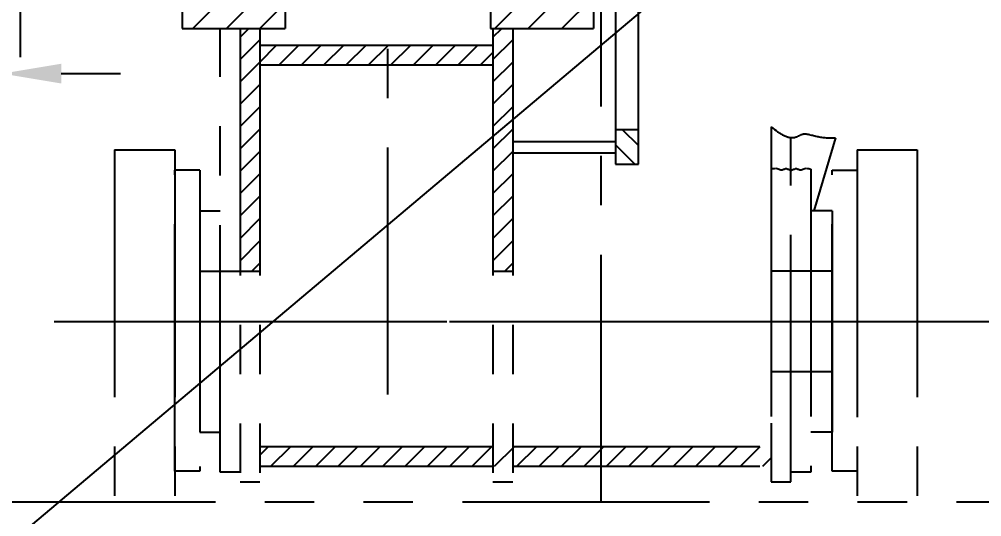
# Model space of a CAD drawing. Header units: millimetres. Extents: x 0 to 10500, y -289 to 7425.
# Drawn here: x 3764 to 4982, y 5000 to 5629 of the extents above; entities that cross this region are included whole.
import ezdxf

# ---------------------------------------------------------------- set-up
doc = ezdxf.new("R2010")
doc.units = ezdxf.units.MM
doc.header["$LTSCALE"] = 250
doc.linetypes.add('G', pattern=[2, 1.25, -0.25, 0.25, -0.25])
doc.linetypes.add('K', pattern=[2.5, 1.25, -0.25, 0.25, -0.25, 0.25, -0.25])
for name, color, linetype in [('01', 7, 'Continuous'), ('02', 1, 'Continuous'), ('05', 4, 'G'), ('07', 6, 'K'), ('08', 1, 'Continuous')]:
    doc.layers.add(name, color=color, linetype=linetype)
doc.styles.get("Standard").update_dxf_attribs({"font": 'isocp', "width": 0.707, "bigfont": 'intecad.shx'})
doc.dimstyles.new('INTE', dxfattribs={"dimscale": 25, "dimtxt": 3.5, "dimasz": 3, "dimexe": 3, "dimexo": 0, "dimgap": 1, "dimtad": 1, "dimdec": 3, "dimdsep": 46, "dimtxsty": 'Standard', "dimcen": 0, "dimclrd": 1, "dimclre": 1, "dimclrt": 3, "dimaunit": 1, "dimadec": 0, "dimazin": 0, "dimtfac": 1, "dimtmove": 0, "dimatfit": 0, "dimfxl": 0, "dimarcsym": 0})
pattern_1 = [(45, (592.264, 1165.322), (-14.142136, 14.142136), [])]

# ---------------------------------------------------------------- blocks, each defined once
blk = doc.blocks.new('re')
at = {"layer": '07', "color": 6, "linetype": 'K'}
for p, q in [((27778, 11548.3), (27778, 11103.3)), ((27778, 11548.3), (27854, 11548.3)), ((27854, 11548.3), (27854, 11103.3)), ((28717.5, 11548.3), (28717.5, 11103.3)), ((28717.5, 11548.3), (28793.5, 11548.3)), ((28793.5, 11548.3), (28793.5, 11103.3)), ((27885.7, 11522.8), (27854, 11522.8)), ((27854, 11141.8), (27854, 11522.8)), ((27885.7, 11522.8), (27885.7, 11141.8)), ((28685.7, 11141.8), (28685.7, 11522.8)), ((28685.7, 11522.8), (28717.5, 11522.8)), ((28717.5, 11522.8), (28717.5, 11141.8)), ((27885.7, 11141.8), (27854, 11141.8)), ((28717.5, 11141.8), (28685.7, 11141.8)), ((27593, 11103.3), (29816, 11103.3))]:
    blk.add_line(p, q, dxfattribs=at)
blk = doc.blocks.new('*D10')
at = {"layer": '08', "color": 1, "lineweight": -2}
for p, q in [((3742.2, 5737.8), (3742.2, 5485.2)), ((3597.3, 5676.5), (3597.3, 5485.2)), ((3522.3, 5560.2), (3015.6, 5560.2)), ((3742.2, 5560.2), (3597.3, 5560.2)), ((3817.2, 5560.2), (3892.2, 5560.2))]:
    blk.add_line(p, q, dxfattribs=at)
at = {"layer": '08', "color": 1}
for points in [[(3522.3, 5572.7), (3522.3, 5547.7), (3597.3, 5560.2)], [(3817.2, 5572.7), (3817.2, 5547.7), (3742.2, 5560.2)]]:
    blk.add_solid(points, dxfattribs=at)
at = {"layer": 'Defpoints', "color": 0}
for p in [(3742.2, 5737.8), (3597.3, 5676.5), (3742.2, 5560.2)]:
    blk.add_point(p, dxfattribs=at)
at = {"layer": '08', "color": 3, "insert": (3231.4, 5635.8), "char_height": 87.5, "attachment_point": 5}
blk.add_mtext('电机出轴145', dxfattribs=at)
blk = doc.blocks.new('*D11')
at = {"layer": '08', "color": 1, "lineweight": -2}
for p, q in [((3367.7, 5183.9), (3367.7, 7084.3)), ((4230.4, 6828.7), (4230.4, 7084.3)), ((4155.4, 7009.3), (3442.7, 7009.3))]:
    blk.add_line(p, q, dxfattribs=at)
at = {"layer": '08', "color": 1}
for points in [[(3442.7, 7021.8), (3442.7, 6996.8), (3367.7, 7009.3)], [(4155.4, 7021.8), (4155.4, 6996.8), (4230.4, 7009.3)]]:
    blk.add_solid(points, dxfattribs=at)
at = {"layer": 'Defpoints', "color": 0}
for p in [(3367.7, 7009.3), (4230.4, 6828.7), (3367.7, 5183.9)]:
    blk.add_point(p, dxfattribs=at)
at = {"layer": '08', "color": 3, "insert": (3799, 7078), "char_height": 87.5, "attachment_point": 5}
blk.add_mtext('862.7', dxfattribs=at)
blk = doc.blocks.new('*D16')
at = {"layer": '08', "color": 1, "lineweight": -2}
for p, q in [((4969.9, 5246.6), (5390.4, 5246.6)), ((5315.4, 4998.1), (5315.4, 5171.6)), ((3733.5, 4923.1), (5390.4, 4923.1))]:
    blk.add_line(p, q, dxfattribs=at)
at = {"layer": '08', "color": 1}
for points in [[(5302.9, 5171.6), (5327.9, 5171.6), (5315.4, 5246.6)], [(5302.9, 4998.1), (5327.9, 4998.1), (5315.4, 4923.1)]]:
    blk.add_solid(points, dxfattribs=at)
at = {"layer": 'Defpoints', "color": 0}
for p in [(4969.9, 5246.6), (5315.4, 5246.6), (3733.5, 4923.1)]:
    blk.add_point(p, dxfattribs=at)
at = {"layer": '08', "color": 3, "insert": (5246.7, 5084.9), "char_height": 87.5, "attachment_point": 5, "rotation": 90}
blk.add_mtext('323.5', dxfattribs=at)
blk = doc.blocks.new('*D14')
at = {"layer": '08', "color": 1, "lineweight": -2}
for p, q in [((4595.5, 5805.6), (5390.4, 5805.6)), ((5315.4, 5321.6), (5315.4, 5730.6)), ((4640.7, 5246.6), (5390.4, 5246.6))]:
    blk.add_line(p, q, dxfattribs=at)
at = {"layer": '08', "color": 1}
for points in [[(5302.9, 5730.6), (5327.9, 5730.6), (5315.4, 5805.6)], [(5302.9, 5321.6), (5327.9, 5321.6), (5315.4, 5246.6)]]:
    blk.add_solid(points, dxfattribs=at)
at = {"layer": 'Defpoints', "color": 0}
for p in [(4595.5, 5805.6), (5315.4, 5805.6), (4640.7, 5246.6)]:
    blk.add_point(p, dxfattribs=at)
at = {"layer": '08', "color": 3, "insert": (5246.7, 5526.1), "char_height": 87.5, "attachment_point": 5, "rotation": 90}
blk.add_mtext('559', dxfattribs=at)

msp = doc.modelspace()

# ---------------------------------------------------------------- hatches: boundary and pattern name
at = {"layer": '02'}
h = msp.add_hatch(dxfattribs=at)
h.set_pattern_fill('_USER', color=256, scale=20, angle=135, style=0, pattern_type=0)
h.set_pattern_definition([(135, (592.264, 1165.322), (-14.142136, -14.142136), [])])
h.paths.add_polyline_path([(4518.3608, 6121.6059), (4547.3608, 6121.6059), (4547.3608, 6165.6059), (4518.3608, 6165.6059)])
h.paths.add_polyline_path([(4547.3608, 5489.6059), (4518.3608, 5489.6059), (4518.3608, 5445.6059), (4547.3608, 5445.6059)])
at = {"layer": '07', "linetype": 'K'}
h = msp.add_hatch(dxfattribs=at)
h.set_pattern_fill('_USER', color=6, scale=30, angle=45, style=0, pattern_type=0)
h.set_pattern_definition([(45, (592.264, 1165.322), (-21.2132, 21.2132), [])])
h.paths.add_polyline_path([(4100.3608, 5932.6059), (4100.3608, 5993.7479), (3970.3608, 5993.7479), (3970.3608, 5932.6059)])
h.paths.add_polyline_path([(4100.3608, 5617.4639), (4100.3608, 5678.6059), (3970.3608, 5678.6059), (3970.3608, 5617.4639)])
h.paths.add_polyline_path([(4360.3608, 5993.7479), (4360.3608, 5932.6059), (4490.3608, 5932.6059), (4490.3608, 5993.7479)])
h.paths.add_polyline_path([(4360.3608, 5678.6059), (4360.3608, 5617.4639), (4490.3608, 5617.4639), (4490.3608, 5678.6059)])
h = msp.add_hatch(dxfattribs=at)
h.set_pattern_fill('_USER', color=6, scale=20, angle=45, style=0, pattern_type=0)
h.set_pattern_definition(pattern_1)
h.paths.add_polyline_path([(4068.3608, 5617.4639), (4043.3608, 5617.4639), (4043.3608, 5310.1059), (4068.3608, 5310.1059)])
h = msp.add_hatch(dxfattribs=at)
h.set_pattern_fill('_USER', color=6, scale=20, angle=45, style=0, pattern_type=0)
h.set_pattern_definition([(45, (912.264, 1165.322), (-14.142136, 14.142136), [])])
h.paths.add_polyline_path([(4388.3608, 5617.4639), (4363.3608, 5617.4639), (4363.3608, 5310.1059), (4388.3608, 5310.1059)])
h = msp.add_hatch(dxfattribs=at)
h.set_pattern_fill('_USER', color=6, scale=20, angle=45, style=0, pattern_type=0)
h.set_pattern_definition(pattern_1)
h.paths.add_polyline_path([(4363.3608, 5596.1059), (4068.3608, 5596.1059), (4068.3608, 5571.1059), (4363.3608, 5571.1059)])
h = msp.add_hatch(dxfattribs=at)
h.set_pattern_fill('_USER', color=6, scale=20, angle=45, style=0, pattern_type=0)
h.set_pattern_definition([(45, (632.805, 3537.178), (-14.14214, 14.14214), [])])
h.paths.add_polyline_path([(4068.2608, 5088.6059), (4068.2608, 5063.6059), (4500.2608, 5063.6059), (4500.2608, 5088.6059)])
h.paths.add_polyline_path([(4715.2608, 5063.6059), (4715.2608, 5088.6059), (4500.2608, 5088.6059), (4500.2608, 5063.6059)])

# ---------------------------------------------------------------- linework, layer by layer
at = {"layer": '02'}
msp.add_line((3726.1608, 4944.1059), (4937.0486, 5964.1265), dxfattribs=at)
at = {"layer": '05'}
msp.add_line((4500.2608, 5018.6059), (4500.2608, 6732.0375), dxfattribs=at)
at = {"layer": '05', "color": 142, "linetype": 'G'}
for p, q in [((4230.3608, 5154.2471), (4230.3608, 6402.8879)), ((3808.3706, 5246.6059), (4969.8961, 5246.6059))]:
    msp.add_line(p, q, dxfattribs=at)
at = {"layer": '07', "color": 6, "linetype": 'K'}
for p, q in [((3765.3025, 6643.6997), (3765.3025, 5553.3187)), ((4547.3608, 5445.6059), (4547.3608, 5805.6059)), ((4100.3608, 5740.5159), (4100.3608, 5617.4639)), ((3970.3608, 5678.6059), (3970.3608, 5617.4639)), ((4360.3608, 5678.6059), (4360.3608, 5617.4639)), ((4490.3608, 5678.6059), (4490.3608, 5617.4639)), ((4518.3608, 5640.5663), (4518.3608, 5445.6059)), ((3970.3608, 5617.4639), (4100.3608, 5617.4639)), ((4018.3608, 5056.1059), (4018.3608, 5617.4639)), ((4043.3608, 5617.4639), (4043.3608, 5043.6059)), ((4068.3608, 5617.4639), (4068.3608, 5043.6059)), ((4360.3608, 5617.4639), (4490.3608, 5617.4639)), ((4363.3608, 5617.4639), (4363.3608, 5043.6059)), ((4388.3608, 5617.4639), (4388.3608, 5043.6059)), ((4068.3608, 5596.1059), (4363.3608, 5596.1059)), ((4068.3608, 5571.1059), (4363.3608, 5571.1059)), ((4715.2608, 5492.8054), (4715.2608, 5043.6059)), ((4518.3608, 5489.6059), (4547.3608, 5489.6059)), ((4388.3608, 5474.3264), (4518.3608, 5474.3264)), ((4740.2608, 5043.6059), (4740.2608, 5479.3437)), ((4796.8016, 5479.0501), (4769.3701, 5386.6059)), ((4388.3608, 5460.1842), (4518.3608, 5460.1842)), ((4518.3608, 5445.6059), (4547.3608, 5445.6059)), ((4715.3608, 5439.1156), (4715.3608, 5043.6059)), ((4740.3608, 5043.6059), (4740.3608, 5438.1156)), ((4765.3608, 5439.1156), (4765.3608, 5056.1059)), ((3992.3608, 5386.6059), (3992.3608, 5106.6059)), ((3992.3608, 5386.6059), (4018.3608, 5386.6059)), ((4792.3608, 5386.6059), (4765.3608, 5386.6059)), ((4792.3608, 5386.6059), (4792.3608, 5106.6059)), ((4792.3608, 5386.6059), (4792.3608, 5106.6059)), ((3992.3608, 5310.1059), (4068.3608, 5310.1059)), ((4363.3608, 5310.1059), (4388.3608, 5310.1059)), ((4792.3608, 5310.1059), (4715.3608, 5310.1059)), ((3838.8052, 5246.6059), (4832.4432, 5246.6059)), ((3992.3608, 5246.6059), (4809.4928, 5246.6059)), ((4792.3608, 5183.1059), (4715.3608, 5183.1059)), ((3992.3608, 5106.6059), (4018.3608, 5106.6059)), ((4792.3608, 5106.6059), (4765.3608, 5106.6059)), ((4068.3608, 5088.6059), (4363.3608, 5088.6059)), ((4388.3608, 5088.6059), (4715.2608, 5088.6059)), ((4043.3608, 5056.1059), (4018.3608, 5056.1059)), ((4068.3608, 5063.6059), (4363.3608, 5063.6059)), ((4388.3608, 5063.6059), (4715.2608, 5063.6059)), ((4765.3608, 5056.1059), (4740.3608, 5056.1059)), ((4043.3608, 5043.6059), (4068.3608, 5043.6059)), ((4363.3608, 5043.6059), (4388.3608, 5043.6059)), ((4715.2608, 5043.6059), (4740.2608, 5043.6059)), ((4715.3608, 5043.6059), (4740.3608, 5043.6059))]:
    msp.add_line(p, q, dxfattribs=at)
msp.add_lwpolyline([(4715.3608, 5439.1156), (4717.5631, 5439.976), (4719.503, 5440.3734), (4721.211, 5440.4076), (4722.7175, 5440.1781), (4724.0532, 5439.7846), (4725.2485, 5439.3266), (4726.3339, 5438.9037), (4727.3399, 5438.6156), (4728.2931, 5438.5365), (4729.2035, 5438.6391), (4730.0774, 5438.8705), (4730.9207, 5439.1781), (4731.7395, 5439.5092), (4732.5401, 5439.8109), (4733.3285, 5440.0307), (4734.1108, 5440.1156), (4734.892, 5440.0297), (4735.6733, 5439.8031), (4736.4545, 5439.4828), (4737.2358, 5439.1156), (4738.017, 5438.7484), (4738.7983, 5438.4281), (4739.5795, 5438.2016), (4740.3608, 5438.1156), (4741.142, 5438.2016), (4741.9233, 5438.4281), (4742.7045, 5438.7484), (4743.4858, 5439.1156), (4744.267, 5439.4828), (4745.0483, 5439.8031), (4745.8295, 5440.0297), (4746.6108, 5440.1156), (4747.393, 5440.0307), (4748.1814, 5439.8109), (4748.982, 5439.5092), (4749.8009, 5439.1781), (4750.6442, 5438.8705), (4751.518, 5438.6391), (4752.4284, 5438.5365), (4753.3816, 5438.6156), (4754.3877, 5438.9037), (4755.4731, 5439.3266), (4756.6683, 5439.7846), (4758.004, 5440.1781), (4759.5105, 5440.4076), (4761.2185, 5440.3734), (4763.1584, 5439.976), (4765.3608, 5439.1156)], dxfattribs=at)
msp.add_spline([(4715.2608, 5492.8054), (4747.788, 5480.4287), (4755.4625, 5483.8033), (4764.672, 5482.883), (4787.6956, 5478.8948), (4796.8016, 5479.0501)], degree=3, dxfattribs=at)

# ---------------------------------------------------------------- block references
at = {"layer": '01'}
msp.add_blockref('re', (-23893.2978, -6084.7182), dxfattribs=at)

# ---------------------------------------------------------------- dimensions: what is measured, and where the dimension line sits
at = {"layer": '08'}
dim = msp.add_linear_dim(base=(3367.6608, 7009.256), p1=(4230.3608, 6828.6523), p2=(3367.6608, 5183.9398), dimstyle='INTE', dxfattribs=at)
dim.commit()
dim.dimension.update_dxf_attribs({"geometry": '*D11', "text_midpoint": (3799.0108, 7078.0146)})
for base, p1, p2, picture, middle in [((5315.4441, 5805.6059), (4640.729, 5246.6059), (4595.5151, 5805.6059), '*D14', (5246.6941, 5526.1059)), ((5315.4441, 5246.6059), (3733.5309, 4923.1059), (4969.8961, 5246.6059), '*D16', (5246.6855, 5084.8559))]:
    dim = msp.add_linear_dim(base=base, p1=p1, p2=p2, angle=90, dimstyle='INTE', dxfattribs=at)
    dim.commit()
    dim.dimension.update_dxf_attribs({"geometry": picture, "text_midpoint": middle})
dim = msp.add_linear_dim(base=(3742.1709, 5560.1966), p1=(3597.2635, 5676.549), p2=(3742.1709, 5737.7531), text='\\M+5B5E7\\M+5BBFA\\M+5B3F6\\M+5D6E1145', dimstyle='INTE', dxfattribs=at)
dim.commit()
dim.dimension.update_dxf_attribs({"geometry": '*D10', "text_midpoint": (3231.4425, 5560.1966), "dimtype": 160})

doc.saveas('drawing.dxf')
